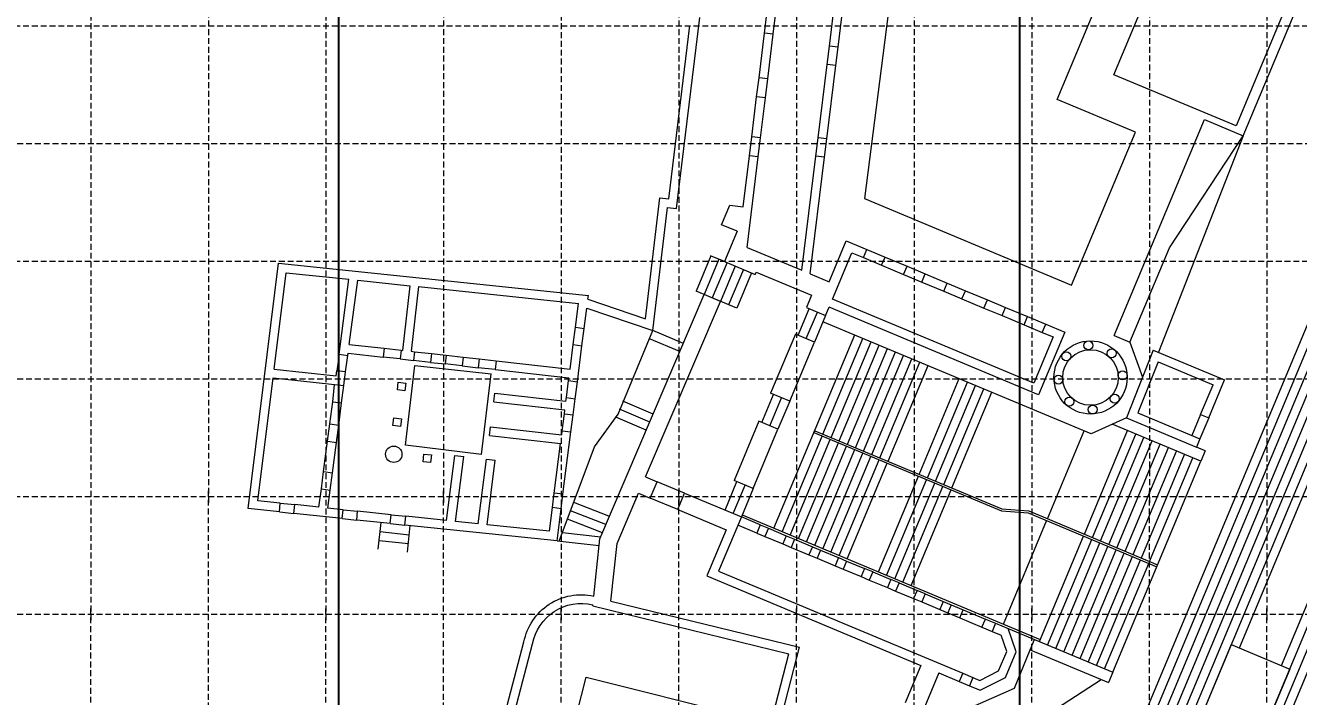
# Model space of a CAD drawing. Header units: millimetres. Extents: x 4203764 to 12476749, y 34048 to 3000914.
# Drawn here: x 12074788 to 12128905, y 2327981 to 2356505 of the extents above; entities that cross this region are included whole.
import ezdxf

# ---------------------------------------------------------------- set-up
doc = ezdxf.new("R2010")
doc.units = ezdxf.units.MM
doc.header["$MEASUREMENT"] = 0
doc.linetypes.add('DASHED', pattern=[0.75, 0.5, -0.25])
for name, color, linetype, lineweight in [('4', 1, 'Continuous', 35), ('building property', 253, 'Continuous', 15), ('dimensions', 7, 'Continuous', 25)]:
    doc.layers.add(name, color=color, linetype=linetype, lineweight=lineweight)
doc.styles.get("Standard").update_dxf_attribs({"font": 'arial.ttf'})
doc.dimstyles.get("Standard").update_dxf_attribs({"dimtxt": 10000, "dimasz": 2000, "dimexe": 0.18, "dimexo": 0.0625, "dimgap": 0.09, "dimtad": 0, "dimtih": 1, "dimtoh": 1, "dimdec": 4, "dimzin": 0, "dimdsep": 46, "dimtxsty": 'Standard', "dimblk": 'ARCHTICK', "dimcen": 0, "dimadec": 0, "dimazin": 0, "dimtfac": 1, "dimtdec": 4, "dimtofl": 0, "dimtmove": 0, "dimatfit": 3, "dimldrblk": 'ARCHTICK', "dimfxl": 0, "dimtolj": 1, "dimtzin": 0, "dimlwe": 18, "dimarcsym": 0})

# ---------------------------------------------------------------- blocks, each defined once
blk = doc.blocks.new('GRID')
at = {"layer": 'building property', "color": 253, "linetype": 'DASHED', "lineweight": 15, "ltscale": 500}
for p, q in [((12901403, 2546471), (12901403, 2336221)), ((12911403, 2546471), (12911403, 2336221)), ((12921403, 2546471), (12921403, 2336221)), ((12931403, 2546471), (12931403, 2336221)), ((12941403, 2546471), (12941403, 2336221)), ((12896403, 2541471), (12896403, 2331221)), ((12906403, 2541471), (12906403, 2331221)), ((12916403, 2541471), (12916403, 2331221)), ((12926403, 2541471), (12926403, 2331221)), ((12936403, 2541471), (12936403, 2331221)), ((12946403, 2541471), (12946403, 2331221)), ((13056903, 2356471), (12611403, 2356471)), ((13061903, 2351471), (12616403, 2351471)), ((13056903, 2346471), (12611403, 2346471)), ((13061903, 2341471), (12616403, 2341471)), ((13056903, 2336471), (12611403, 2336471)), ((13056903, 2336471), (12611403, 2336471)), ((12901403, 2126471), (12901403, 2336721)), ((12911403, 2126471), (12911403, 2336721)), ((12921403, 2126471), (12921403, 2336721)), ((12931403, 2126471), (12931403, 2336721)), ((12941403, 2126471), (12941403, 2336721)), ((13061903, 2331471), (12616403, 2331471)), ((13061903, 2331471), (12616403, 2331471)), ((12896403, 2121471), (12896403, 2331721)), ((12906403, 2121471), (12906403, 2331721)), ((12916403, 2121471), (12916403, 2331721)), ((12926403, 2121471), (12926403, 2331721)), ((12936403, 2121471), (12936403, 2331721)), ((12946403, 2121471), (12946403, 2331721))]:
    blk.add_line(p, q, dxfattribs=at)
blk = doc.blocks.new('_ArchTick')
at = {"color": 0, "linetype": 'ByBlock', "lineweight": 30, "const_width": 0.15}
blk.add_lwpolyline([(-0.5, -0.5), (0.5, 0.5)], dxfattribs=at)
blk = doc.blocks.new('*D35')
at = {"layer": 'Defpoints', "color": 0, "lineweight": 30}
for p in [(12088108, 2444423), (12089217, 2444423), (12088571, 2325494)]:
    blk.add_point(p, dxfattribs=at)
at = {"layer": 'dimensions', "color": 0, "linetype": 'DASHED', "lineweight": 18}
for p, q in [((12089217, 2444423), (12088107, 2444423)), ((12088571, 2325494), (12088107, 2325494))]:
    blk.add_line(p, q, dxfattribs=at)
at = {"layer": 'dimensions', "color": 0, "lineweight": -2}
for p, q in [((12088108, 2444423), (12088108, 2385980)), ((12088108, 2325494), (12088108, 2383937))]:
    blk.add_line(p, q, dxfattribs=at)
at = {"layer": 'dimensions', "color": 0, "lineweight": -2, "xscale": 2000, "yscale": 2000, "zscale": 2000}
for p, rotation in [((12088108, 2444423), 90), ((12088108, 2325494), 270)]:
    blk.add_blockref('_ArchTick', p, dxfattribs=dict(at, rotation=rotation))
at = {"layer": 'dimensions', "color": 0, "lineweight": 35, "insert": (12088108, 2384959), "char_height": 2000, "attachment_point": 5}
blk.add_mtext('\\A1;118928', dxfattribs=at)
blk = doc.blocks.new('*D36')
at = {"layer": 'Defpoints', "color": 0, "lineweight": 30}
for p in [(12112445, 2443585), (12117062, 2443585), (12108545, 2323776)]:
    blk.add_point(p, dxfattribs=at)
at = {"layer": 'dimensions', "color": 0, "linetype": 'DASHED', "lineweight": 18}
for p, q in [((12112445, 2443585), (12117062, 2443585)), ((12108545, 2323776), (12117062, 2323776))]:
    blk.add_line(p, q, dxfattribs=at)
at = {"layer": 'dimensions', "color": 0, "lineweight": -2}
for p, q in [((12117062, 2443585), (12117062, 2384702)), ((12117062, 2323776), (12117062, 2382659))]:
    blk.add_line(p, q, dxfattribs=at)
at = {"layer": 'dimensions', "color": 0, "lineweight": -2, "xscale": 2000, "yscale": 2000, "zscale": 2000}
for p, rotation in [((12117062, 2443585), 90), ((12117062, 2323776), 270)]:
    blk.add_blockref('_ArchTick', p, dxfattribs=dict(at, rotation=rotation))
at = {"layer": 'dimensions', "color": 0, "lineweight": 35, "insert": (12117062, 2383680), "char_height": 2000, "attachment_point": 5}
blk.add_mtext('\\A1;119809', dxfattribs=at)
blk = doc.blocks.new('*D43')
at = {"layer": '4', "color": 0, "linetype": 'DASHED', "lineweight": 18}
for p, q in [((11789424, 2546471), (11756492, 2546471)), ((12167563, 2261471), (11756492, 2261471))]:
    blk.add_line(p, q, dxfattribs=at)
at = {"layer": '4', "color": 0, "lineweight": -2}
for p, q in [((11756492, 2546471), (11756492, 2409077)), ((11756492, 2261471), (11756492, 2398865))]:
    blk.add_line(p, q, dxfattribs=at)
at = {"layer": 'Defpoints', "color": 0, "lineweight": 30}
for p in [(11756492, 2546471), (11789424, 2546471), (12167563, 2261471)]:
    blk.add_point(p, dxfattribs=at)
at = {"layer": '4', "color": 0, "lineweight": -2, "xscale": 2000, "yscale": 2000, "zscale": 2000}
for p, rotation in [((11756492, 2546471), 90), ((11756492, 2261471), 270)]:
    blk.add_blockref('_ArchTick', p, dxfattribs=dict(at, rotation=rotation))
at = {"layer": '4', "color": 0, "lineweight": 30, "insert": (11756492, 2403971), "char_height": 10000, "attachment_point": 5}
blk.add_mtext('\\A1;285000.0000', dxfattribs=at)

msp = doc.modelspace()

# ---------------------------------------------------------------- linework, layer by layer
at = {"layer": 'building property'}
for p, q in [((12126551.71195, 2351816.6586), (12129696.1279, 2359339.58756)), ((12109332.49286, 2355579.43689), (12109710.65628, 2358661.19956)), ((12108960.17476, 2355625.12408), (12109208.13621, 2357645.83337)), ((12102457.52821, 2348719.92927), (12103454.45988, 2356844.21282)), ((12102130.74318, 2349136.67862), (12103035.35689, 2356508.63649)), ((12105969.59238, 2354283.72582), (12106202.40966, 2356181.02098)), ((12106574.72776, 2356135.33379), (12106202.40966, 2356181.02098)), ((12106341.91048, 2354238.03863), (12106574.72776, 2356135.33379)), ((12109332.49286, 2355579.43689), (12108960.17476, 2355625.12408)), ((12108481.63482, 2351725.3642), (12108864.44612, 2354845.00378)), ((12108853.95292, 2351679.67701), (12109236.76422, 2354799.31659)), ((12109236.76422, 2354799.31659), (12108864.44612, 2354845.00378)), ((12106341.91048, 2354238.03863), (12105969.59238, 2354283.72582)), ((12105661.60977, 2351773.88677), (12105869.96855, 2353471.86257)), ((12106242.28665, 2353426.17538), (12105869.96855, 2353471.86257)), ((12106033.92787, 2351728.19958), (12106242.28665, 2353426.17538)), ((12121061.77835, 2343322.61259), (12124900.56381, 2352506.80158)), ((12124900.56381, 2352506.80158), (12126551.71195, 2351816.6586)), ((12106033.92787, 2351728.19958), (12105661.60977, 2351773.88677)), ((12108853.95292, 2351679.67701), (12108481.63482, 2351725.3642)), ((12126551.71195, 2351816.6586), (12122947.50913, 2342613.11233)), ((12123416.48786, 2347053.75761), (12126551.71195, 2351816.6586)), ((12105296.42492, 2348797.89017), (12105561.98594, 2350962.02352)), ((12105462.52876, 2347071.70353), (12105934.30404, 2350916.33633)), ((12105934.30404, 2350916.33633), (12105561.98594, 2350962.02352)), ((12107791.14855, 2346098.39257), (12108385.90618, 2350945.2439)), ((12108150.63485, 2345948.13534), (12108758.22428, 2350899.55671)), ((12108758.22428, 2350899.55671), (12108385.90618, 2350945.2439)), ((12101145.03032, 2344041.04733), (12101758.14686, 2349181.12252)), ((12101462.76273, 2343537.72181), (12102086.18834, 2348764.22329)), ((12101758.14686, 2349181.12252), (12102130.74318, 2349136.67862)), ((12102086.18834, 2348764.22329), (12102457.52821, 2348719.92927)), ((12104376.81824, 2348032.2934), (12104726.0739, 2348867.878)), ((12104726.0739, 2348867.878), (12105296.42492, 2348797.89017)), ((12105034.36745, 2347757.45255), (12104376.81824, 2348032.2934)), ((12105034.36745, 2347757.45255), (12104496.60388, 2346470.86794)), ((12105462.52876, 2347071.70353), (12107791.14855, 2346098.39257)), ((12108954.5809, 2345612.10388), (12109680.05287, 2347347.77569)), ((12109680.05287, 2347347.77569), (12110553.76877, 2346982.58199)), ((12103919.8574, 2346711.81615), (12103292.99438, 2345212.06355)), ((12104265.9522, 2346567.15627), (12103639.08917, 2345067.40367)), ((12104496.60388, 2346470.86794), (12103906.17854, 2346717.65252)), ((12109089.8401, 2344874.13671), (12109913.11578, 2346843.80122)), ((12109913.11578, 2346843.80122), (12110409.10889, 2346636.4872)), ((12110409.10889, 2346636.4872), (12110553.76877, 2346982.58199)), ((12111181.6856, 2346313.56742), (12111326.34548, 2346659.66222)), ((12111326.34548, 2346659.66222), (12112261.56949, 2346268.75951)), ((12121737.33685, 2343036.43485), (12123416.48786, 2347053.75761)), ((12084247.41764, 2335967.65014), (12085549.43211, 2346405.78398)), ((12085364.60364, 2341893.4964), (12085876.11992, 2345994.2768)), ((12085549.43211, 2346405.78398), (12098714.95651, 2345022.24994)), ((12085876.11992, 2345994.2768), (12088539.58418, 2345714.37959)), ((12104612.04699, 2346422.49639), (12103985.18397, 2344922.74379)), ((12104958.14179, 2346277.83652), (12104331.27876, 2344778.08391)), ((12104496.60388, 2346470.86794), (12105807.19925, 2345923.0684)), ((12105304.23658, 2346133.17664), (12104677.37356, 2344633.42403)), ((12105650.33138, 2345988.51676), (12105023.46835, 2344488.76416)), ((12105807.19925, 2345923.0684), (12105849.54573, 2346024.38119)), ((12105849.54573, 2346024.38119), (12108205.0422, 2345039.83638)), ((12111181.6856, 2346313.56742), (12112116.90961, 2345922.66472)), ((12112116.90961, 2345922.66472), (12112261.56949, 2346268.75951)), ((12088119.60101, 2342526.96958), (12088539.58418, 2345714.37959)), ((12088553.42134, 2342947.93196), (12088912.7698, 2345675.16239)), ((12088912.7698, 2345675.16239), (12091120.12678, 2345443.19643)), ((12091120.12678, 2345443.19643), (12090811.86706, 2342695.90369)), ((12108150.63485, 2345948.13534), (12108954.5809, 2345612.10388)), ((12112889.48632, 2345599.74494), (12113034.1462, 2345945.83974)), ((12112889.48632, 2345599.74494), (12113824.71032, 2345208.84224)), ((12113034.1462, 2345945.83974), (12113969.3702, 2345554.93703)), ((12113824.71032, 2345208.84224), (12113969.3702, 2345554.93703)), ((12091493.19253, 2345403.99183), (12091184.66383, 2342654.30193)), ((12091493.19253, 2345403.99183), (12098294.27991, 2344689.28153)), ((12098695.37176, 2344868.88339), (12098714.95651, 2345022.24994)), ((12099207.19619, 2334679.38734), (12103639.3985, 2345067.27438)), ((12105023.46835, 2344488.76416), (12103292.99438, 2345212.06355)), ((12104331.79415, 2344771.84976), (12103639.3985, 2345067.27438)), ((12108205.0422, 2345039.83638), (12107986.52266, 2344517.03438)), ((12114597.28703, 2344885.92246), (12114741.94691, 2345232.01726)), ((12114741.94691, 2345232.01726), (12115677.17092, 2344841.11455)), ((12098164.72457, 2343674.74448), (12098294.27991, 2344689.28153)), ((12098536.81377, 2343627.22907), (12098646.90092, 2344489.31237)), ((12098646.90092, 2344489.31237), (12101462.76273, 2343537.72181)), ((12098695.37176, 2344868.88339), (12101145.03032, 2344041.04733)), ((12101149.30398, 2337312.95097), (12104331.79415, 2344771.84976)), ((12107634.18037, 2343336.87509), (12108106.49988, 2344466.88658)), ((12107986.52266, 2344517.03438), (12108798.68947, 2344177.56683)), ((12108798.68947, 2344177.56683), (12108945.18022, 2344528.04192)), ((12117850.3841, 2340805.86598), (12108945.18022, 2344528.04192)), ((12117648.94918, 2341296.62065), (12109089.8401, 2344874.13671)), ((12114597.28703, 2344885.92246), (12115532.51104, 2344495.01975)), ((12115532.51104, 2344495.01975), (12115677.17092, 2344841.11455)), ((12116305.08775, 2344172.09998), (12116449.74763, 2344518.19477)), ((12116449.74763, 2344518.19477), (12117384.97164, 2344127.29207)), ((12107980.27516, 2343192.21521), (12108452.59468, 2344322.22671)), ((12108798.68947, 2344177.56683), (12108326.36996, 2343047.55533)), ((12116305.08775, 2344172.09998), (12117240.31176, 2343781.19727)), ((12117240.31176, 2343781.19727), (12117384.97164, 2344127.29207)), ((12098164.72457, 2343674.74448), (12098536.81377, 2343627.22907)), ((12102754.4718, 2342993.2448), (12101460.76967, 2343532.94429)), ((12107514.20314, 2343387.02288), (12106462.65126, 2340871.21384)), ((12106606.20088, 2335131.85669), (12110040.7877, 2343349.01149)), ((12108326.36996, 2343047.55533), (12107514.20314, 2343387.02288)), ((12118472.22487, 2343266.28516), (12117648.94918, 2341296.62065)), ((12118962.97954, 2343467.72008), (12117850.3841, 2340805.86598)), ((12118012.88847, 2343458.2775), (12118157.54835, 2343804.37229)), ((12118012.88847, 2343458.2775), (12118472.22487, 2343266.28516)), ((12118157.54835, 2343804.37229), (12118962.97954, 2343467.72008)), ((12088546.01118, 2342948.75889), (12090028.71546, 2342783.29846)), ((12090028.71546, 2342783.29846), (12089987.1137, 2342410.50176)), ((12097938.17487, 2341900.65278), (12098071.05477, 2342941.22416)), ((12098071.05477, 2342941.22416), (12098443.14397, 2342893.70875)), ((12098247.63408, 2341362.68716), (12098443.14397, 2342893.70875)), ((12102610.04865, 2342647.05115), (12101316.34653, 2343186.75065)), ((12107274.81808, 2340531.74629), (12108326.36996, 2343047.55533)), ((12108686.53827, 2339136.32466), (12110386.8825, 2343204.35161)), ((12109032.63307, 2338991.66478), (12110732.97729, 2343059.69173)), ((12109378.72786, 2338847.0049), (12111079.07209, 2342915.03185)), ((12109724.82265, 2338702.34503), (12111425.16688, 2342770.37197)), ((12088119.60101, 2342526.96958), (12088491.49732, 2342477.96736)), ((12088491.49732, 2342477.96736), (12088504.40943, 2342575.96219)), ((12088504.40943, 2342575.96219), (12089987.1137, 2342410.50176)), ((12090752.3105, 2342702.54983), (12090710.70874, 2342329.75313)), ((12090710.70874, 2342329.75313), (12091285.14083, 2342265.65014)), ((12090752.3105, 2342702.54983), (12090811.86706, 2342695.90369)), ((12091184.66383, 2342654.30193), (12091326.74259, 2342638.44684)), ((12091326.74259, 2342638.44684), (12091285.14083, 2342265.65014)), ((12092050.33763, 2342557.69821), (12092008.73587, 2342184.9015)), ((12092008.73587, 2342184.9015), (12092634.33499, 2342115.0886)), ((12092050.33763, 2342557.69821), (12092675.93675, 2342487.8853)), ((12092675.93675, 2342487.8853), (12092634.33499, 2342115.0886)), ((12093399.53179, 2342407.13667), (12093357.93003, 2342034.33996)), ((12093399.53179, 2342407.13667), (12094076.35182, 2342331.60783)), ((12094076.35182, 2342331.60783), (12094034.75006, 2341958.81113)), ((12094799.94686, 2342250.85919), (12094758.3451, 2341878.06249)), ((12094799.94686, 2342250.85919), (12097938.17487, 2341900.65278)), ((12110070.91745, 2338557.68515), (12111771.26168, 2342625.71209)), ((12110417.01224, 2338413.02527), (12112117.35647, 2342481.05221)), ((12110763.10704, 2338268.36539), (12112463.45126, 2342336.39234)), ((12111109.20183, 2338123.70551), (12112809.54606, 2342191.73246)), ((12122721.26764, 2342707.67621), (12121590.59908, 2339820.44681)), ((12122930.63339, 2342213.60663), (12122076.69988, 2340033.03662)), ((12122721.26764, 2342707.67621), (12125759.89873, 2341437.59642)), ((12122930.63339, 2342213.60663), (12125269.14406, 2341236.1615)), ((12085364.60364, 2341893.4964), (12087999.646, 2341616.58599)), ((12087999.646, 2341616.58599), (12088027.10413, 2341824.97607)), ((12088399.00045, 2341775.97384), (12088027.10413, 2341824.97607)), ((12088323.81243, 2341205.34377), (12088399.00045, 2341775.97384)), ((12090936.2631, 2338659.27001), (12091336.78244, 2342055.17553)), ((12091336.78244, 2342055.17553), (12094582.34373, 2341692.9914)), ((12093357.93003, 2342034.33996), (12094034.75006, 2341958.81113)), ((12094179.11613, 2338274.12311), (12094582.34373, 2341692.9914)), ((12094758.3451, 2341878.06249), (12097890.65347, 2341528.51668)), ((12111455.29663, 2337979.04563), (12113155.64085, 2342047.07258)), ((12084667.00581, 2336300.91685), (12085318.16478, 2341521.20022)), ((12085318.16478, 2341521.20022), (12088323.81243, 2341205.34377)), ((12097875.54488, 2341410.20258), (12097890.65347, 2341528.51668)), ((12097875.54488, 2341410.20258), (12098247.63408, 2341362.68716)), ((12112783.89788, 2337423.72004), (12114484.2421, 2341491.74699)), ((12113129.99267, 2337279.06016), (12114830.3369, 2341347.08711)), ((12113476.08747, 2337134.40028), (12115176.43169, 2341202.42723)), ((12124740.73038, 2339971.94627), (12125269.14406, 2341236.1615)), ((12125086.82518, 2339827.28639), (12125759.89873, 2341437.59642)), ((12094695.87483, 2340503.23842), (12094743.39623, 2340875.37453)), ((12094743.39623, 2340875.37453), (12097764.20022, 2340538.2719)), ((12097764.20022, 2340538.2719), (12097783.3179, 2340687.98079)), ((12097783.3179, 2340687.98079), (12098155.4071, 2340640.46538)), ((12098067.71225, 2339953.73438), (12098155.4071, 2340640.46538)), ((12106084.58251, 2339629.50471), (12106582.62849, 2340821.06605)), ((12106430.67731, 2339484.84483), (12106928.72328, 2340676.40617)), ((12107274.81808, 2340531.74629), (12106462.65126, 2340871.21384)), ((12113822.18226, 2336989.7404), (12115522.52649, 2341057.76735)), ((12114168.27705, 2336845.08053), (12115868.62128, 2340913.10747)), ((12087729.75126, 2339568.25345), (12087853.4597, 2340507.12332)), ((12087853.4597, 2340507.12332), (12088225.35602, 2340458.12109)), ((12088101.64757, 2339519.25122), (12088225.35602, 2340458.12109)), ((12094695.87483, 2340503.23842), (12097722.59847, 2340165.47519)), ((12097695.62305, 2340001.24979), (12097716.67882, 2340166.13579)), ((12101324.65673, 2339640.79962), (12100032.84046, 2340194.12794)), ((12101472.35082, 2339985.6105), (12100180.53455, 2340538.93882)), ((12107274.81808, 2340531.74629), (12106776.7721, 2339340.18495)), ((12122076.69988, 2340033.03662), (12124712.36034, 2338931.38954)), ((12087729.75126, 2339568.25345), (12088101.64757, 2339519.25122)), ((12097695.62305, 2340001.24979), (12098067.71225, 2339953.73438)), ((12101176.96265, 2339295.98874), (12099885.14637, 2339849.31705)), ((12105964.60529, 2339679.6525), (12104913.17418, 2337164.13241)), ((12106776.7721, 2339340.18495), (12105964.60529, 2339679.6525)), ((12124754.87053, 2337980.57608), (12120982.85144, 2339557.19565)), ((12121593.69838, 2339828.36106), (12124567.70046, 2338585.29474)), ((12124740.73038, 2339971.94627), (12125086.82518, 2339827.28639)), ((12094513.37845, 2339074.12462), (12094560.89985, 2339446.26073)), ((12094513.37845, 2339074.12462), (12097540.1021, 2338736.36139)), ((12094560.89985, 2339446.26073), (12097581.70385, 2339109.15809)), ((12097581.70385, 2339109.15809), (12097603.39607, 2339279.028)), ((12097603.39607, 2339279.028), (12097975.48527, 2339231.51259)), ((12097637.08005, 2336581.48974), (12097975.48527, 2339231.51259)), ((12105725.341, 2336824.66485), (12106776.7721, 2339340.18495)), ((12106952.29568, 2334987.19681), (12108651.83989, 2339053.30973)), ((12108305.74509, 2339197.96961), (12108340.44348, 2339280.98454)), ((12108305.74509, 2339197.96961), (12116274.27699, 2335867.3016)), ((12108340.44348, 2339280.98454), (12116295.5198, 2335955.94066)), ((12118229.55115, 2335538.4198), (12119790.82123, 2339273.71567)), ((12119800.599, 2334881.75696), (12121640.01737, 2339282.51499)), ((12120146.6938, 2334737.09708), (12121986.11217, 2339137.85511)), ((12120492.78859, 2334592.4372), (12122332.20696, 2338993.19523)), ((12087463.09951, 2337544.53325), (12087632.58415, 2338830.8158)), ((12087632.58415, 2338830.8158), (12088004.48046, 2338781.81357)), ((12087834.99583, 2337495.53102), (12088004.48046, 2338781.81357)), ((12094179.11613, 2338274.12311), (12090936.2631, 2338659.27001)), ((12097264.99085, 2336629.00515), (12097534.18245, 2338737.02199)), ((12107298.39047, 2334842.53693), (12108997.93468, 2338908.64985)), ((12107644.48527, 2334697.87705), (12109344.02947, 2338763.98997)), ((12107990.58006, 2334553.21717), (12109690.12427, 2338619.33009)), ((12108336.67486, 2334408.55729), (12110036.21906, 2338474.67021)), ((12120838.88339, 2334447.77732), (12122678.30176, 2338848.53535)), ((12121184.97818, 2334303.11744), (12123024.39655, 2338703.87547)), ((12121531.07297, 2334158.45756), (12123370.49135, 2338559.21559)), ((12121877.16777, 2334013.79769), (12123716.58614, 2338414.55572)), ((12124712.36034, 2338931.38954), (12124567.70046, 2338585.29474)), ((12124942.20199, 2338428.76148), (12124567.70046, 2338585.29474)), ((12124942.20199, 2338428.76148), (12124754.87053, 2337980.57608)), ((12092690.22334, 2335461.65411), (12093042.39636, 2338219.49154)), ((12093042.39636, 2338219.49154), (12093415.24006, 2338177.88454)), ((12093063.39543, 2335422.61872), (12093415.24006, 2338177.88454)), ((12094034.1181, 2335321.07699), (12094385.1085, 2338069.65335)), ((12094385.1085, 2338069.65335), (12094757.9522, 2338028.04635)), ((12094407.2902, 2335282.0416), (12094757.9522, 2338028.04635)), ((12108682.76965, 2334263.89741), (12110382.31386, 2338330.01033)), ((12109028.86445, 2334119.23753), (12110728.40865, 2338185.35045)), ((12109374.95924, 2333974.57765), (12111074.50345, 2338040.69057)), ((12109721.05404, 2333829.91778), (12111420.59824, 2337896.0307)), ((12121006.63701, 2329013.03015), (12124754.87053, 2337980.57608)), ((12122223.26256, 2333869.13781), (12124062.68094, 2338269.89584)), ((12122569.35736, 2333724.47793), (12124408.77573, 2338125.23596)), ((12087463.09951, 2337544.53325), (12087834.99583, 2337495.53102)), ((12111049.65529, 2333274.59219), (12112749.19949, 2337340.70511)), ((12087263.44995, 2336029.31773), (12087365.93241, 2336807.09559)), ((12087365.93241, 2336807.09559), (12087737.82872, 2336758.09336)), ((12101149.30398, 2337312.95097), (12101634.03325, 2337110.34499)), ((12101343.72434, 2336415.78889), (12101634.03325, 2337110.34499)), ((12104526.33049, 2335901.42946), (12105033.15141, 2337113.98461)), ((12104872.42529, 2335756.76958), (12105379.2462, 2336969.32473)), ((12105725.341, 2336824.66485), (12104913.17418, 2337164.13241)), ((12105725.341, 2336824.66485), (12105218.52008, 2335612.10971)), ((12111395.75008, 2333129.93231), (12113095.29429, 2337196.04523)), ((12111741.84487, 2332985.27243), (12113441.38908, 2337051.38535)), ((12112087.93967, 2332840.61255), (12113787.48388, 2336906.72547)), ((12085620.82977, 2336201.1428), (12084667.00581, 2336300.91685)), ((12087636.65901, 2335990.27847), (12087737.82872, 2336758.09336)), ((12097637.08005, 2336581.48974), (12097264.99085, 2336629.00515)), ((12099941.7755, 2334482.82984), (12100853.87132, 2336620.53649)), ((12100853.87132, 2336620.53649), (12101343.72434, 2336415.78889)), ((12102514.63507, 2335926.37441), (12102804.94397, 2336620.93051)), ((12102804.94397, 2336620.93051), (12105218.52008, 2335612.10971)), ((12112434.03446, 2332695.95267), (12114133.57867, 2336762.06559)), ((12085581.80452, 2335828.06758), (12084247.41764, 2335967.65014)), ((12085581.80452, 2335828.06758), (12085620.82977, 2336201.1428)), ((12086201.79801, 2335763.21362), (12086240.82327, 2336136.28884)), ((12088249.51762, 2335549.01343), (12086201.79801, 2335763.21362)), ((12087263.44995, 2336029.31773), (12086240.82327, 2336136.28884)), ((12088288.54288, 2335922.08864), (12087636.65901, 2335990.27847)), ((12088249.51762, 2335549.01343), (12088288.54288, 2335922.08864)), ((12088869.51112, 2335484.15946), (12088908.53637, 2335857.23468)), ((12090336.26249, 2335707.88844), (12088908.53637, 2335857.23468)), ((12090297.23724, 2335334.81323), (12090336.26249, 2335707.88844)), ((12097057.58276, 2335004.8097), (12097186.02757, 2336010.65026)), ((12097558.11677, 2335963.13485), (12097186.02757, 2336010.65026)), ((12097383.2271, 2334593.58849), (12097558.11677, 2335963.13485)), ((12099455.55387, 2335295.02412), (12097961.14341, 2335871.5133)), ((12099590.56078, 2335644.9973), (12098096.15032, 2336221.48647)), ((12102514.63507, 2335926.37441), (12104569.62667, 2335067.4339)), ((12105254.01849, 2335697.03867), (12117927.28226, 2330399.89802)), ((12116274.27699, 2335867.3016), (12117412.78695, 2335782.29088)), ((12116295.5198, 2335955.94066), (12117434.02975, 2335870.92994)), ((12117412.78695, 2335782.29088), (12122880.75377, 2333496.80311)), ((12117434.02975, 2335870.92994), (12122915.45215, 2333579.81805)), ((12090297.23724, 2335334.81323), (12088869.51112, 2335484.15946)), ((12089787.15556, 2334242.22614), (12089905.72873, 2335375.76669)), ((12090297.23724, 2335334.81323), (12090917.23073, 2335269.95927)), ((12090917.23073, 2335269.95927), (12090956.25599, 2335643.03448)), ((12097383.2271, 2334593.58849), (12090917.23073, 2335269.95927)), ((12092690.22334, 2335461.65411), (12090956.25599, 2335643.03448)), ((12091025.78777, 2334112.65993), (12091144.36094, 2335246.20048)), ((12094034.1181, 2335321.07699), (12093063.39543, 2335422.61872)), ((12097057.58276, 2335004.8097), (12094407.2902, 2335282.0416)), ((12099320.54695, 2334945.05095), (12097826.13649, 2335521.54013)), ((12105218.52008, 2335612.10971), (12104254.50931, 2333305.74036)), ((12106020.5158, 2335276.89344), (12105875.85593, 2334930.79865)), ((12106020.5158, 2335276.89344), (12106366.6106, 2335132.23356)), ((12116356.23442, 2331056.56086), (12118194.85277, 2335455.40487)), ((12089826.18081, 2334615.30136), (12091064.81303, 2334485.73515)), ((12089865.20607, 2334988.37657), (12091103.83829, 2334858.81037)), ((12097609.41412, 2334946.36386), (12099245.38835, 2334768.89945)), ((12098943.69972, 2332250.3176), (12099207.19619, 2334679.38734)), ((12104569.62667, 2335067.4339), (12103751.26493, 2333109.52587)), ((12105875.85593, 2334930.79865), (12106221.95072, 2334786.13877)), ((12106366.6106, 2335132.23356), (12106221.95072, 2334786.13877)), ((12107129.88709, 2334813.20107), (12106985.22721, 2334467.10628)), ((12107129.88709, 2334813.20107), (12107475.98189, 2334668.54119)), ((12107475.98189, 2334668.54119), (12107331.32201, 2334322.4464)), ((12117891.78386, 2330314.96906), (12119765.90062, 2334798.74202)), ((12118237.87865, 2330170.30918), (12120111.99541, 2334654.08215)), ((12097383.2271, 2334593.58849), (12099176.78408, 2334399.03009)), ((12099672.41716, 2332034.28322), (12099941.7755, 2334482.82984)), ((12106985.22721, 2334467.10628), (12107331.32201, 2334322.4464)), ((12108239.25838, 2334349.5087), (12108094.5985, 2334003.4139)), ((12108239.25838, 2334349.5087), (12108585.35317, 2334204.84882)), ((12108585.35317, 2334204.84882), (12108440.69329, 2333858.75402)), ((12118583.97345, 2330025.6493), (12120458.09021, 2334509.42227)), ((12118930.06824, 2329880.98942), (12120804.185, 2334364.76239)), ((12119276.16304, 2329736.32954), (12121150.2798, 2334220.10251)), ((12119622.25783, 2329591.66966), (12121496.37459, 2334075.44263)), ((12108094.5985, 2334003.4139), (12108440.69329, 2333858.75402)), ((12109348.62966, 2333885.81633), (12109203.96979, 2333539.72153)), ((12109203.96979, 2333539.72153), (12109550.06458, 2333395.06165)), ((12109348.62966, 2333885.81633), (12109694.72446, 2333741.15645)), ((12109694.72446, 2333741.15645), (12109550.06458, 2333395.06165)), ((12119968.35263, 2329447.00979), (12121842.46938, 2333930.78275)), ((12120314.44742, 2329302.34991), (12122188.56418, 2333786.12287)), ((12120660.54222, 2329157.69003), (12122534.65897, 2333641.46299)), ((12122880.75377, 2333496.80311), (12122915.45215, 2333579.81805)), ((12103751.26493, 2333109.52587), (12112851.26357, 2329305.93008)), ((12104254.50931, 2333305.74036), (12114628.52039, 2328969.63589)), ((12110458.00095, 2333422.12396), (12110313.34107, 2333076.02916)), ((12110313.34107, 2333076.02916), (12110659.43587, 2332931.36928)), ((12110804.09575, 2333277.46408), (12110458.00095, 2333422.12396)), ((12110804.09575, 2333277.46408), (12110659.43587, 2332931.36928)), ((12111576.76965, 2332954.50368), (12111432.10977, 2332608.40888)), ((12111432.10977, 2332608.40888), (12111778.20456, 2332463.749)), ((12111922.86444, 2332809.8438), (12111576.76965, 2332954.50368)), ((12111922.86444, 2332809.8438), (12111778.20456, 2332463.749)), ((12112686.14093, 2332490.81131), (12112541.48106, 2332144.71651)), ((12113032.23573, 2332346.15143), (12112686.14093, 2332490.81131)), ((12099672.41716, 2332034.28322), (12107693.35747, 2330076.37774)), ((12112541.48106, 2332144.71651), (12112887.57585, 2332000.05663)), ((12113032.23573, 2332346.15143), (12112887.57585, 2332000.05663)), ((12113795.51222, 2332027.11893), (12113650.85234, 2331681.02414)), ((12113795.51222, 2332027.11893), (12114141.60702, 2331882.45906)), ((12098898.8627, 2331836.98281), (12098902.95851, 2331874.74054)), ((12098898.8627, 2331836.98281), (12107235.11838, 2329802.1091)), ((12113650.85234, 2331681.02414), (12113996.94714, 2331536.36426)), ((12114141.60702, 2331882.45906), (12113996.94714, 2331536.36426)), ((12114502.24053, 2331325.16293), (12114646.90041, 2331671.25773)), ((12114646.90041, 2331671.25773), (12115592.53116, 2331276.00523)), ((12114502.24053, 2331325.16293), (12115447.87128, 2330929.91044)), ((12115447.87128, 2330929.91044), (12115592.53116, 2331276.00523)), ((12116026.64219, 2331094.55654), (12115881.98231, 2330748.46174)), ((12116026.64219, 2331094.55654), (12116564.37892, 2330869.79462)), ((12116902.10902, 2329878.50537), (12116564.37892, 2330869.79462)), ((12116564.37892, 2330869.79462), (12121006.63701, 2329013.03015)), ((12115881.98231, 2330748.46174), (12116263.80635, 2330588.86784)), ((12116501.21082, 2329892.0496), (12116263.80635, 2330588.86784)), ((12117502.65704, 2329958.80489), (12117687.25753, 2330400.45649)), ((12105731.0528, 2323977.53155), (12107235.11838, 2329802.1091)), ((12106166.27973, 2324162.68434), (12107693.35747, 2330076.37774)), ((12116156.32654, 2329066.92343), (12116501.21082, 2329892.0496)), ((12116448.74198, 2328793.83715), (12116902.10902, 2329878.50537)), ((12116825.31197, 2328338.27538), (12117502.65704, 2329958.80489)), ((12117502.65704, 2329958.80489), (12120822.03652, 2328571.37855)), ((12126045.71149, 2330189.48599), (12124877.68645, 2327395.01811)), ((12126045.71149, 2330189.48599), (12128532.38175, 2329150.11347)), ((12112851.26357, 2329305.93008), (12112183.26642, 2327707.76521)), ((12113615.72759, 2328986.40123), (12112947.73044, 2327388.23636)), ((12120520.05116, 2328697.60167), (12113261.04579, 2323991.9633)), ((12113615.72759, 2328986.40123), (12114483.86051, 2328623.5411)), ((12114628.52039, 2328969.63589), (12114483.86051, 2328623.5411)), ((12115062.63142, 2328788.1872), (12114917.97154, 2328442.0924)), ((12115062.63142, 2328788.1872), (12115355.34741, 2328665.83846)), ((12115355.34741, 2328665.83846), (12116156.32654, 2329066.92343)), ((12115369.44525, 2328253.38649), (12116448.74198, 2328793.83715)), ((12121006.63701, 2329013.03015), (12120822.03652, 2328571.37855)), ((12128532.38175, 2329150.11347), (12127364.35671, 2326355.64559)), ((12113933.93321, 2327062.67826), (12116825.31197, 2328338.27538)), ((12114917.97154, 2328442.0924), (12115369.44525, 2328253.38649))]:
    msp.add_line(p, q, dxfattribs=at)
at = {"layer": 'building property', "ltscale": 7}
for p, q in [((12106202.40966, 2356181.02098), (12106302.03348, 2356992.88423)), ((12106574.72776, 2356135.33379), (12106674.35158, 2356947.19704)), ((12108864.44612, 2354845.00378), (12108960.17476, 2355625.12408)), ((12109236.76422, 2354799.31659), (12109332.49286, 2355579.43689)), ((12105869.96855, 2353471.86257), (12105969.59238, 2354283.72582)), ((12106242.28665, 2353426.17538), (12106341.91048, 2354238.03863)), ((12105561.98594, 2350962.02352), (12105661.60977, 2351773.88677)), ((12105934.30404, 2350916.33633), (12106033.92787, 2351728.19958)), ((12108385.90618, 2350945.2439), (12108481.63482, 2351725.3642)), ((12108758.22428, 2350899.55671), (12108853.95292, 2351679.67701)), ((12110409.10889, 2346636.4872), (12111181.6856, 2346313.56742)), ((12110553.76877, 2346982.58199), (12111326.34548, 2346659.66222)), ((12112261.56949, 2346268.75951), (12113034.1462, 2345945.83974)), ((12112116.90961, 2345922.66472), (12112889.48632, 2345599.74494)), ((12113969.3702, 2345554.93703), (12114741.94691, 2345232.01726)), ((12113824.71032, 2345208.84224), (12114597.28703, 2344885.92246)), ((12115532.51104, 2344495.01975), (12116305.08775, 2344172.09998)), ((12115677.17092, 2344841.11455), (12116449.74763, 2344518.19477)), ((12117384.97164, 2344127.29207), (12118157.54835, 2343804.37229)), ((12098071.05477, 2342941.22416), (12098164.72457, 2343674.74448)), ((12098443.14397, 2342893.70875), (12098536.81377, 2343627.22907)), ((12117240.31176, 2343781.19727), (12118012.88847, 2343458.2775)), ((12090028.71546, 2342783.29846), (12090752.3105, 2342702.54983)), ((12088119.60101, 2342526.96958), (12088027.10413, 2341824.97607)), ((12088399.00045, 2341775.97384), (12088491.49732, 2342477.96736)), ((12090710.70874, 2342329.75313), (12089987.1137, 2342410.50176)), ((12092008.73587, 2342184.9015), (12091285.14083, 2342265.65014)), ((12091326.74259, 2342638.44684), (12092050.33763, 2342557.69821)), ((12092675.93675, 2342487.8853), (12093399.53179, 2342407.13667)), ((12094076.35182, 2342331.60783), (12094799.94686, 2342250.85919)), ((12093357.93003, 2342034.33996), (12092634.33499, 2342115.0886)), ((12094758.3451, 2341878.06249), (12094034.75006, 2341958.81113)), ((12087853.4597, 2340507.12332), (12087931.17016, 2341246.60562)), ((12088225.35602, 2340458.12109), (12088323.81243, 2341205.34377)), ((12097783.3179, 2340687.98079), (12097875.54488, 2341410.20258)), ((12098155.4071, 2340640.46538), (12098247.63408, 2341362.68716)), ((12087632.58415, 2338830.8158), (12087729.75126, 2339568.25345)), ((12088004.48046, 2338781.81357), (12088101.64757, 2339519.25122)), ((12097603.39607, 2339279.028), (12097695.62305, 2340001.24979)), ((12097975.48527, 2339231.51259), (12098067.71225, 2339953.73438)), ((12124740.73038, 2339971.94627), (12124366.26554, 2339076.04942)), ((12125086.82518, 2339827.28639), (12124712.36034, 2338931.38954)), ((12087365.93241, 2336807.09559), (12087463.09951, 2337544.53325)), ((12087737.82872, 2336758.09336), (12087834.99583, 2337495.53102)), ((12102804.94397, 2336620.93051), (12101634.03325, 2337110.34499)), ((12097186.02757, 2336010.65026), (12097264.99085, 2336629.00515)), ((12097558.11677, 2335963.13485), (12097637.08005, 2336581.48974)), ((12102514.63507, 2335926.37441), (12101343.72434, 2336415.78889)), ((12085581.80452, 2335828.06758), (12086201.79801, 2335763.21362)), ((12085620.82977, 2336201.1428), (12086240.82327, 2336136.28884)), ((12088288.54288, 2335922.08864), (12088908.53637, 2335857.23468)), ((12090336.26249, 2335707.88844), (12090956.25599, 2335643.03448)), ((12088249.51762, 2335549.01343), (12088869.51112, 2335484.15946)), ((12090297.23724, 2335334.81323), (12090917.23073, 2335269.95927)), ((12105875.85593, 2334930.79865), (12105073.8602, 2335266.01491)), ((12106020.5158, 2335276.89344), (12105218.52008, 2335612.10971)), ((12106221.95072, 2334786.13877), (12106985.22721, 2334467.10628)), ((12106366.6106, 2335132.23356), (12107129.88709, 2334813.20107)), ((12107475.98189, 2334668.54119), (12108239.25838, 2334349.5087)), ((12107331.32201, 2334322.4464), (12108094.5985, 2334003.4139)), ((12108585.35317, 2334204.84882), (12109339.46084, 2333889.64869)), ((12108440.69329, 2333858.75402), (12109203.96979, 2333539.72153)), ((12109694.72446, 2333741.15645), (12110458.00095, 2333422.12396)), ((12109550.06458, 2333395.06165), (12110313.34107, 2333076.02916)), ((12110804.09575, 2333277.46408), (12111576.76965, 2332954.50368)), ((12110659.43587, 2332931.36928), (12111432.10977, 2332608.40888)), ((12111778.20456, 2332463.749), (12112541.48106, 2332144.71651)), ((12111922.86444, 2332809.8438), (12112686.14093, 2332490.81131)), ((12112887.57585, 2332000.05663), (12113650.85234, 2331681.02414)), ((12113032.23573, 2332346.15143), (12113795.51222, 2332027.11893)), ((12113996.94714, 2331536.36426), (12114502.24053, 2331325.16293)), ((12114141.60702, 2331882.45906), (12114646.90041, 2331671.25773)), ((12115447.87128, 2330929.91044), (12115881.98231, 2330748.46174)), ((12115592.53116, 2331276.00523), (12116026.64219, 2331094.55654)), ((12114628.52039, 2328969.63589), (12115062.63142, 2328788.1872)), ((12114483.86051, 2328623.5411), (12114917.97154, 2328442.0924))]:
    msp.add_line(p, q, dxfattribs=at)
at = {"layer": 'building property', "ltscale": 20}
msp.add_lwpolyline([(12110448.28186, 2349144.98526), (12119255.06475, 2345463.94709), (12121975.2821, 2351971.99252), (12118650.27274, 2353361.77202), (12123012.64732, 2363798.63361), (12126127.97154, 2362496.49781), (12128873.25973, 2369064.52453), (12113809.46163, 2375360.85503), (12110448.28186, 2349144.98526)], dxfattribs=at)
at = {"layer": 'building property'}
for points in [[(12121172.21613, 2326869.61139), (12122063.08276, 2326497.24908), (12138131.66203, 2364940.88444)], [(12121027.55625, 2326523.5166), (12122264.51768, 2326006.4944), (12138270.65258, 2364300.73334)], [(12120882.89637, 2326177.4218), (12122465.9526, 2325515.73973), (12138409.64314, 2363660.58225)], [(12120882.89637, 2326177.4218), (12122465.9526, 2325515.73973), (12138409.64314, 2363660.58225)], [(12120738.23649, 2325831.32701), (12122667.38751, 2325024.98505), (12138548.63369, 2363020.43116)], [(12120593.57661, 2325485.23221), (12122868.82243, 2324534.23038), (12138687.62425, 2362380.28006)], [(12120448.91673, 2325139.13742), (12123070.25734, 2324043.47571), (12138826.6148, 2361740.12897)], [(12120304.25685, 2324793.04263), (12123271.69226, 2323552.72103), (12138965.60536, 2361099.97787)], [(12126391.80628, 2330044.82611), (12139104.59591, 2360459.82678)], [(12128186.28696, 2329294.77335), (12139825.25357, 2357140.6819)], [(12119264.88433, 2322306.37236), (12124718.99, 2320026.67825), (12139964.24413, 2356500.5308)], [(12119120.22445, 2321960.27757), (12124920.42492, 2319535.92358), (12140103.23468, 2355860.37971)], [(12118975.56458, 2321614.18277), (12125121.85983, 2319045.1689), (12140242.22524, 2355220.22861)], [(12121061.77835, 2343322.61259), (12121738.69229, 2343039.67771), (12122270.95353, 2341557.77234), (12121585.85638, 2339831.63884), (12120087.51444, 2339149.70455), (12108688.6053, 2343914.19347)], [(12097472.82855, 2334583.86886), (12098983.25629, 2338592.50984), (12099978.08192, 2339978.82515), (12101462.76273, 2343537.72181)], [(12096894.05807, 2322016.38414), (12098616.09326, 2328800.73274), (12105179.40268, 2327166.79549), (12103439.79135, 2320444.4463), (12096894.05807, 2322016.38414)], [(12096894.05807, 2322016.38414), (12098616.09326, 2328800.73274), (12105179.40268, 2327166.79549), (12103439.79135, 2320444.4463), (12096894.05807, 2322016.38414)]]:
    msp.add_lwpolyline(points, dxfattribs=at)
at = {"layer": 'building property', "ltscale": 20}
msp.add_lwpolyline([(12121054.78358, 2354404.25128), (12123970.72385, 2361380.55843), (12129162.0757, 2359210.68953), (12126246.13543, 2352234.38238)], close=True, dxfattribs=at)
at = {"layer": 'building property'}
for points in [[(12090596.87889, 2341011.97533), (12090637.22748, 2341337.98861), (12090955.95156, 2341298.54216), (12090915.60297, 2340972.52888)], [(12090409.81113, 2339500.48328), (12090450.15972, 2339826.49657), (12090768.8838, 2339787.05011), (12090728.53521, 2339461.03683)], [(12091688.20233, 2337963.06923), (12091728.55092, 2338289.08251), (12092047.27501, 2338249.63606), (12092006.92641, 2337923.62278)]]:
    msp.add_lwpolyline(points, close=True, dxfattribs=at)
for points in [[(12094561.14672, 2324891.85664), (12095978.70741, 2330299.82466, -0.422465611), (12098943.69972, 2332250.3176)], [(12094923.99891, 2324796.74421), (12096344.87177, 2330217.34812, -0.4299677671), (12098902.95851, 2331874.74054)]]:
    msp.add_lwpolyline(points, format="xyb", dxfattribs=at)
at = {"layer": 'building property', "ltscale": 7}
for radius in [1554.9125, 1179.80173]:
    msp.add_circle((12120061.6039, 2341541.75484), radius, dxfattribs=at)
at = {"layer": 'building property'}
for centre, radius in [((12119971.50316, 2342906.14017), 187.55538), ((12120962.65917, 2342570.2318), 187.55538), ((12119033.12693, 2342442.81011), 187.55538), ((12121425.98923, 2341631.85558), 187.55538), ((12118697.21857, 2341451.6541), 187.55538), ((12119160.54862, 2340513.27788), 187.55538), ((12121090.08086, 2340640.69956), 187.55538), ((12120151.70464, 2340177.36951), 187.55538), ((12090444.07966, 2338279.56613), 348.75749)]:
    msp.add_circle(centre, radius, dxfattribs=at)

# ---------------------------------------------------------------- block references
at = {"layer": '4', "lineweight": 35}
msp.add_blockref('GRID', (-818840.49034, 0), dxfattribs=at)

# ---------------------------------------------------------------- dimensions: what is measured, and where the dimension line sits
at = {"layer": '4', "lineweight": 30}
dim = msp.add_linear_dim(base=(11756491.8714410309, 2546470.7113984558), p1=(12167562.7532619406, 2261470.7113984558), p2=(11789423.9765982199, 2546470.7113984558), angle=90, dimstyle='Standard', dxfattribs=at)
dim.commit()
dim.dimension.update_dxf_attribs({"geometry": '*D43', "text_midpoint": (11756491.8714410309, 2403970.7113984581)})
at = {"layer": 'dimensions', "lineweight": 35}
for base, p1, p2, picture, middle in [((12088107.6442, 2444422.58209), (12088571.04782, 2325494.45983), (12089217.10335, 2444422.58209), '*D35', (12088107.6442, 2384958.52096)), ((12117062.26516, 2443585.12757), (12108545.13985, 2323775.8078), (12112445.09132, 2443585.12757), '*D36', (12117062.26516, 2383680.46769))]:
    dim = msp.add_linear_dim(base=base, p1=p1, p2=p2, angle=90, dimstyle='Standard', override={"dimtxt": 2000, "dimdec": 0}, dxfattribs=at)
    dim.commit()
    dim.dimension.update_dxf_attribs({"geometry": picture, "text_midpoint": middle})

doc.saveas('drawing.dxf')
